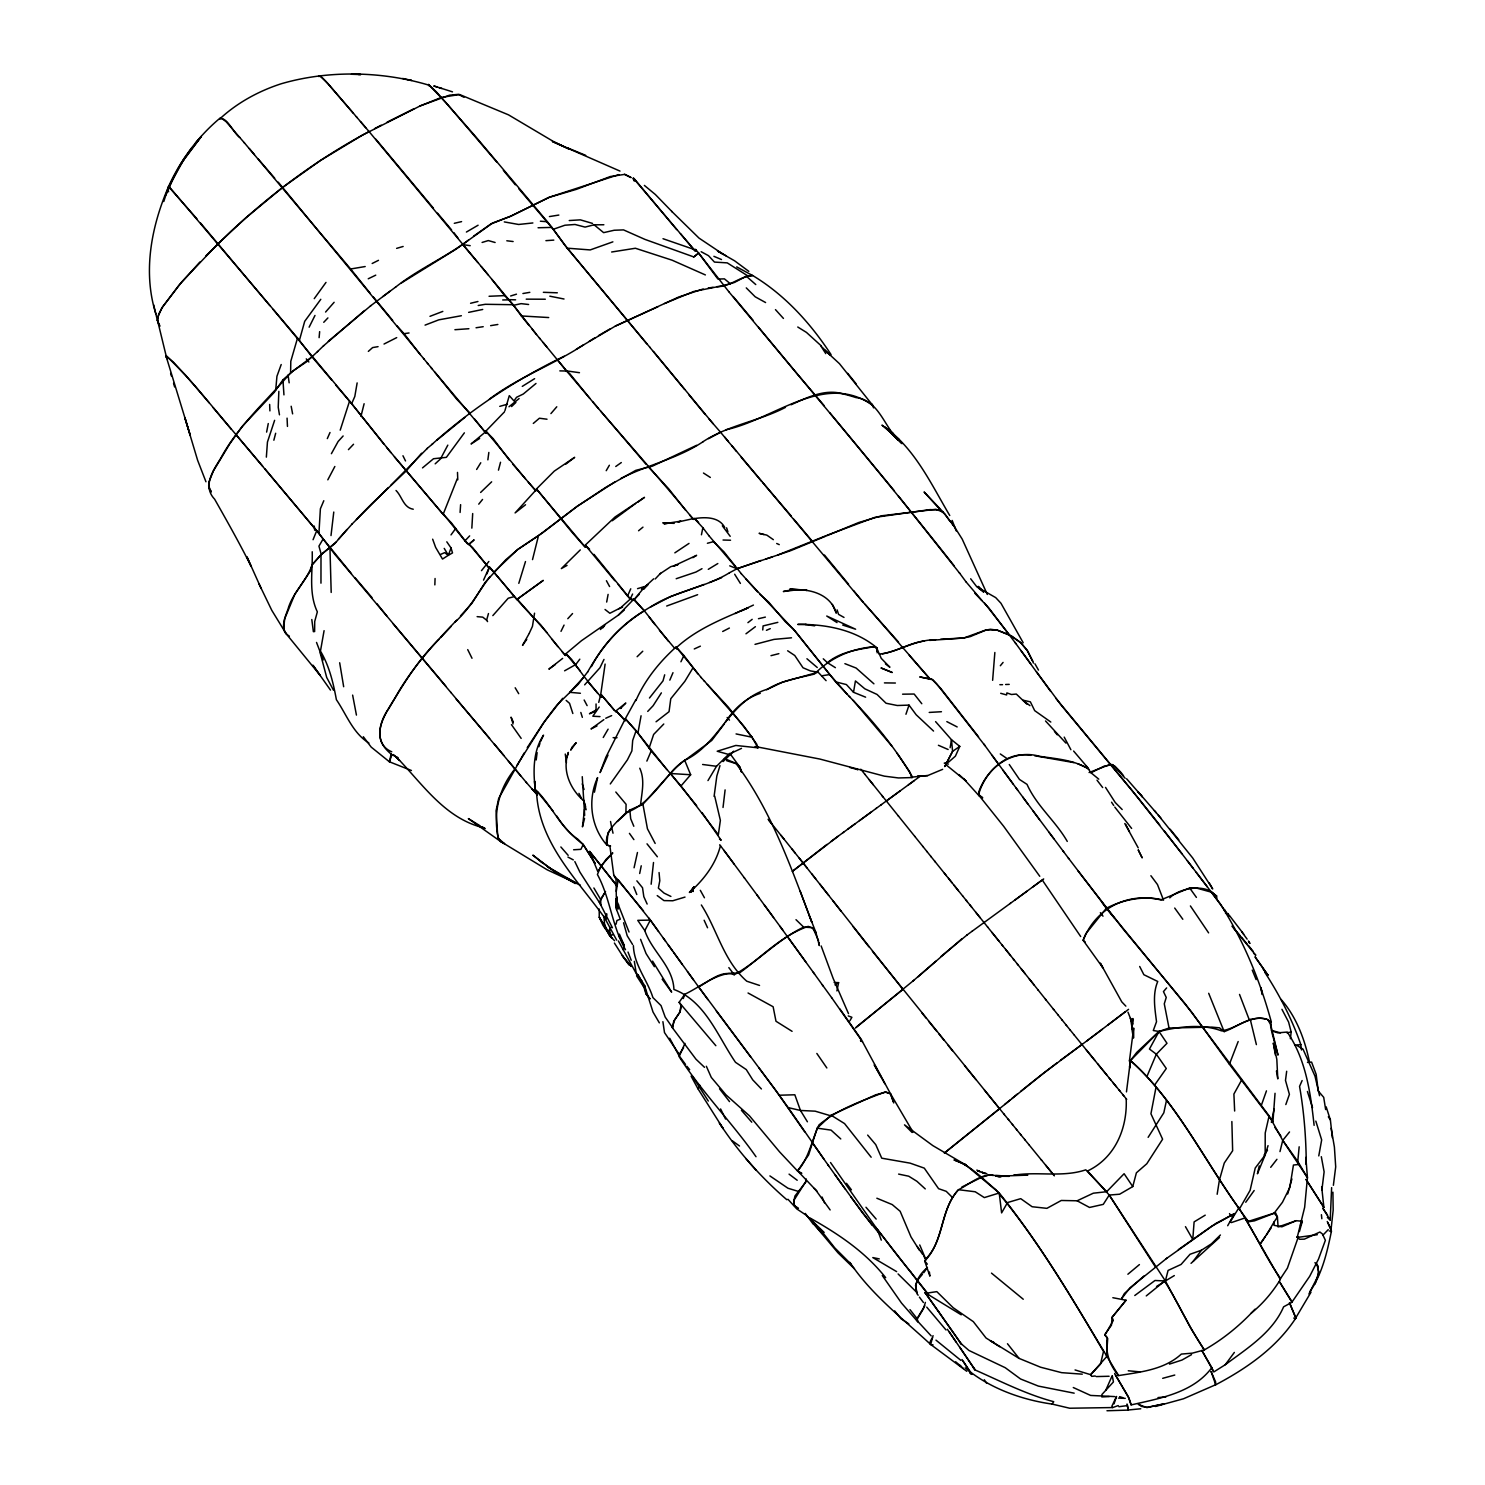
<?xml version="1.0" encoding="UTF-8"?>
<svg xmlns="http://www.w3.org/2000/svg" width="1485" height="1485" viewBox="0 0 1485 1485"><rect width="100%" height="100%" fill="white"/><g stroke="black" fill="none" stroke-linecap="round" stroke-linejoin="round"><path stroke-width="1.5" d="M536.196 759.967L537.125 752.617M1133.668 1037.848L1133.668 1028.028L1129.435 1060.81M584.663 815.413L582.25 776.692M368.893 743.001C352.91 733.163 346.543 714.563 336.39 699.695C333.253 682.859 329.429 666.319 320.463 651.08L324.083 630.661M312.221 551.77C312.815 571.781 308.397 593.035 317.344 611.857L314.709 621.51L314.616 631.682M261.174 588.487L246.955 556.856L250.984 566.045C239.623 543.38 227.149 521.254 214.638 499.201C202.201 486.152 213.227 470.337 220.727 458.327C238.361 425.415 266.762 400.672 290.596 372.846L290.8 361.263L297.538 338.042L169.197 186.757L168.083 190.841M472.694 513.55L471.84 528.14M693.087 887.752L693.012 891.538L693.495 887.38M266.353 457.139L267.449 442.029L274.614 420.329M609.574 845.967L606.808 844.965C604.098 830.987 617.5 821.78 625.89 812.759L626.095 804.313L615.811 792.025M352.075 524.001L334.682 543.696L321.001 554.722L320.964 583.178M994.857 652.49L992.63 680.316M877.022 651.265L877.115 648.035C855.416 629.584 825.586 624.09 797.779 624.405L806.244 624.405M1327.33 1217.44L1330.207 1220.02L1331.637 1187.629M1266.167 1019.193C1250.63 1014.812 1237.952 1026.748 1224.16 1031.63L1219.463 1027.824L1211.816 1027.119L1169.029 1028.028L1159.024 1031.481L1130.438 1060.568C1176.64 1100.812 1209.662 1170.347 1248.588 1221.765L1254.454 1220.856L1275.541 1212.725L1277.453 1217.013L1274.149 1221.877L1274.019 1225.311L1281.871 1226.814L1296.145 1220.689L1302.289 1221.283L1299.431 1231.548M434.845 584.886L435.068 578.5M616.052 924.19L616.925 920.514L620.284 919.178L616.535 909.525L616.999 897.126L615.792 907.743L617.073 897.181M605.119 664.073L600.683 694.794L601.982 697.207L601.054 696.873M534.544 613.194L532.447 626.373L529.31 633.148M584.533 809.158L582.454 826.848L584.552 818.458M676.529 648.5L676.585 647.479C696.836 628.842 723.195 618.502 748.124 607.866L740.458 611.133L753.433 605.063M1132.498 1024.836L1132.851 1018.524L1131.978 1029.421L1133.333 1037.737M1275.04 1093.294L1272.942 1121.639L1271.383 1122.363L1274.093 1109.146M1129.992 1067.845L1130.438 1060.568L1136.767 1052.401L1159.024 1031.481C1178.867 1026.636 1202.275 1023.536 1221.524 1030.868C1237.562 1028.418 1250.834 1013.921 1267.8 1019.49L1270.733 1024.91L1278.01 1055.111L1275.132 1044.419M460.09 512.455L460.61 504.659M653.511 862.507L651.154 884.225M877.171 652.862L877.394 649.688L874.832 646.662C851.796 648.258 830.468 657.762 814.448 674.06C798.503 677.995 781.723 680.39 767.504 689.188C729.005 700.493 719.779 743.929 684.696 760.32C663.238 776.117 652.026 803.608 625.89 812.759M160.009 326.125L157.521 320.834L157.818 317.085L161.735 308.175L178.757 285.51L199.9 262.028M331.006 535.565L333.772 512.047M640.518 805.52C641.631 793.046 645.288 780.293 639.775 768.228M1126.205 1099.178C1127.412 1128.47 1115.087 1157.929 1087.521 1170.978L1109.239 1195.054L1165.372 1280.961L1174.319 1275.578M762.752 629.974L763.086 625.928L777.824 622.363M275.709 390.054L276.934 376.299L281.203 364.53M319.108 337.652L319.646 331.638M278.846 391.353L278.233 407.261L279.458 414.816M566.936 757.554L568.347 752.431C561.831 770.269 570.073 788.999 583.791 800.916L586.13 809.733M1330.82 1231.64L1333.177 1210.164L1332.917 1192.177M566.453 655.386L565.878 653.734L581.47 640.703L618.391 615.106L633.909 599.049C634.485 602.557 630.624 596.413 630.698 599.457L593.944 554.351M1317.306 1234.703L1297.222 1237.45L1304.647 1207.324L1307.45 1177.698L1297.76 1161.437L1299.171 1146.791M445.76 686.051L334.849 554.351L318.922 533.431L320.389 508.78L323.804 500.723M723.028 807.469L725.107 789.89M1290.372 1038.739L1291.17 1032.019L1288.609 1022.088L1281.945 1009.336M1321.91 1189.838L1324.119 1171.851L1321.316 1156.685M1333.381 1185.29L1335.702 1166.857L1334.402 1147.07L1331.173 1128.266M1286.678 1071.26L1285.49 1080.412L1289.407 1094.371L1285.824 1104.562M487.86 459.867L488.843 452.442M714.099 796.387L716.828 776.024L719.984 765.61M486.913 573.915L489.567 566.936L516.799 599.532L543.157 580.468L516.799 599.532M1126.465 1091.883L1130.438 1060.568C1176.194 1101.257 1202.757 1158.226 1238.23 1207.194M614.66 482.087L577.479 506.125L538.498 535.658L532.521 559.604M606.715 913.702L605.824 919.419C578.036 880.419 539.241 843.777 536.586 792.786L537.292 791.635L553.144 811.2M925.396 1302.419L923.392 1308.805L916.579 1320.072L931.188 1335.906M1217.162 1194.274L1219.408 1180.037L1224.271 1163.033L1232.643 1150.745L1231.863 1121.546M616.275 891.353L618.15 879.751L616.015 879.194L616.535 909.525M681.077 1004.899L679.907 1012.195L673.689 1021.29L672.724 1027.917L665.187 1017.076L661.048 1005.605L652.917 997.586C647.349 979.877 634.039 965.157 633.39 945.704M865.606 697.17L853.522 692.288L855.434 680.928L864.845 688.817L877.041 694.442L886.062 703.24L897.256 705.505L909.024 705.115L916.171 714.768L933.545 731.065M950.122 747.697L951.495 739.716L935.587 721.617M634.076 867.778L637.455 852.501M666.876 769.601L637.919 733.07L641.075 715.77M1318.773 1155.905L1321.669 1139.905L1315.821 1121.119M606.678 602.056L608.108 594.39M1270.529 1025.986L1271.29 1021.884C1260.022 980.453 1243.223 939.931 1220.169 903.697A15.314 1.058 53 0 0 1217.681 900.411L1187.369 860.762M197.022 218.945L168.566 186.627L163.777 201.533M525.486 561.553L518.803 583.345M266.613 432.098L268.265 423.559M209.255 402.899L185.439 375.018L166.227 355.639L166.543 357.477L157.503 320.296L158.691 314.207L162.756 306.597L181.69 282.001L218.146 243.596L246.065 217.682L282.781 187.314L320.519 160.436L362.377 135.154L420.348 105.825L449.491 95.189L458.308 94.353L463.97 97.267M806.355 1179.034L805.761 1182.097L794.995 1195.945L793.714 1201.402L794.456 1205.634L797.668 1208.27M1216.995 898.109C1209.885 882.665 1180.092 887.176 1169.772 897.868M614.549 940.71L608.924 934.622L610.205 928.255M357.142 382.907L354.804 396.495L351.648 403.679L383.78 443.996M701.44 534.786L702.869 527.713L694.256 518.413L677.977 521.996L680.798 521.161L663.999 523.797L669.772 523.054L662.83 522.85L674.227 523.37M639.682 873.496L641.242 865.792M836.909 990.922L838.598 982.625L834.162 982.495M1327.998 1222.972L1331.432 1231.176C1327.2 1251.929 1322.244 1273.555 1310.178 1291.263M1166.542 1100.162L1163.813 1112.822L1148.128 1137.343M504.9 410.732L509.299 395.641L513.977 400.95L516.52 397.312L523.277 394.026L535.992 383.464M603.987 659.433L599.959 667.767L584.644 684.845M1077.813 870.618L1123.495 929.462L1184.993 1003.582L1269.118 1115.885L1265.22 1132.999L1265.164 1154.996L1257.424 1173.781L1259.261 1165.874M594.427 792.21L597.601 777.602C587.429 799.58 590.677 826.774 606.827 845.002L610.595 846.042M1156.147 1086.593L1150.931 1113.769L1162.607 1139.218L1146.791 1163.757L1136.396 1172.816L1132.758 1186.571L1119.634 1194.218L1109.239 1195.054L1103.262 1204.372L1089.526 1207.454L1077.126 1200.79L1061.292 1200.474L1046.888 1208.344L1032.112 1206.73L1020.715 1198.655L1007.535 1202.553L1001.614 1212.892L999.219 1192.993L964.637 1163.999L965.324 1165.558M913.015 1132.09L890.573 1093.851L886.155 1092.013L875.63 1094.853L831.08 1115.216L817.177 1128.154L808.638 1154.847L797.612 1170.885L815.673 1189.912L830.134 1209.941M364.122 403.734L360.966 416.301M457.269 478.745L443.124 514.367L451.31 522.757L467.292 543.566L468.685 544.512L473.919 540.02L468.685 544.512M1279.977 1151.599L1282.743 1140.387L1289.518 1131.96M893.729 1102.947L890.517 1093.795L884.949 1092.069C862.154 1100.849 837.837 1109.072 818.996 1124.925C811.608 1140.443 809.214 1157.613 797.575 1171.034L801.807 1173.261M1156.537 1286.493L1165.372 1280.961L1168.082 1270.436L1181.076 1264.44L1190.042 1254.268L1201.458 1250.221L1211.482 1243.78L1220.41 1235M273.853 440.228L275.672 433.249M498.459 470.151L500.538 462.262M720.429 845.689C715.844 864.196 703.537 880.104 689.374 892.485L694.163 886.823L691.026 892.225L692.381 888.773M391.242 753.656L389.404 761.786L411.438 770.511M664.686 674.803L663.015 680.854L649.465 698.006M487.563 621.602L486.616 620.173L488.472 613.546M1287.681 1193.996L1291.913 1178.941M1085.182 941.935L1083.196 940.395C1095.262 908.653 1127.375 891.78 1160.843 899.929L1189.633 887.956L1197.318 888.29L1211.389 892.188L1225.738 911.66L1224.327 910.435M694.664 519.304L694.887 518.543C705.264 516.928 719.148 516.78 724.736 527.491M340.214 430.149L349.569 401.08L273.147 309.418M1272.942 1121.639L1229.394 1064.262L1238.174 1041.523M538.906 746.695L539.946 743.335M1268.042 1145.64L1265.164 1154.996L1255.233 1168.027L1250.11 1190.339L1239.4 1209.013C1254.268 1231.659 1264.774 1256.124 1280.441 1278.325L1280.051 1279.29L1287.421 1268.116L1298.428 1236.634M534.99 790.094L534.637 781.296L534.99 790.094L537.087 793.64L531.741 788.758M1315.116 1283.968L1318.847 1272.051L1316.638 1263.531M598.733 702.368L600.683 694.794M299.413 340.325L304.703 321.335L320.797 299.302M905.943 714.266L909.024 705.115M1114.01 1403.863L1116.534 1396.457L1111.912 1406.128L1112.729 1407.557L1118.261 1405.571M683.286 998.551L684.752 994.3C702.331 985.891 718.257 970.986 738.973 973.306C761.471 957.157 781.685 935.42 808.193 926.38L813.019 928.255L818.532 940.599M456.693 620.192C433.676 643.989 411.364 668.584 395.159 697.709C382.944 717.441 369.487 737.303 391.929 754.677L389.404 761.786L371.194 747.104L363.324 736.727M635.84 699.695L625.333 718.703L636.118 730.694L632.684 740.421L631.886 750.909L627.394 759.875L610.298 783.95M1261.378 1105.248L1266.464 1090.862M309.121 327.183L314.987 315.451M432.655 539.185L435.643 547.408L442.511 559.047L448.34 555.297L451.032 547.965L446.799 541.821M165.967 195.018L168.213 189.17M619.412 934.121L624.053 945.165L623.44 950.084M428.441 85.016C382.183 71.261 328.556 69.906 281.129 83.791C258.631 91.068 237.062 102.855 219.761 118.93C227.056 116.368 233.628 133.52 239.827 137.474M649.038 748.292L653.641 734.444L663.776 724.012M933.063 1335.628L930.649 1344.445C902.583 1318.439 871.212 1294.419 849.865 1262.361M318.885 76.515L320.185 76.088L328.036 83.68L353.449 113.343M313.057 539.723L316.713 530.683L195.352 386.267L173.448 362.192L165.967 355.843L190.191 435.105L184.827 417.582L187.166 425.471M684.956 1043.38L679.109 1056.615C702.052 1092.366 732.068 1122.586 756.013 1156.722M168.566 186.627C151.414 226.203 142.579 271.736 155.851 313.836M529.402 613.082C515.258 598.436 503.137 582.398 489.289 567.233L483.535 580.134M635.877 700.586C644.954 679.852 659.47 661.92 676.083 646.996L701.273 677.661M1146.977 1076.384L1156.332 1054.22L1166.987 1043.287L1159.024 1031.481L1153.307 1030.516L1156.518 1021.736C1154.847 1008.463 1152.379 994.17 1157.743 981.474L1143.877 974.717L1139.682 966.475M606.715 914.927L605.1 918.714L616.683 940.135M669.828 680.13L672.983 672.686M646.866 761.1L651.173 751.002L636.118 730.694M169.104 187.184L172.112 180.335L167.972 189.56L178.516 167.935M699.695 1085.331L698.098 1088.988L723.214 1128.674L719.353 1123.031C738.101 1151.673 761.044 1177.401 786.883 1199.769M1105.768 1390.294L1112.154 1375.76M327.313 438.595L330.004 432.506M1302.122 1080.56L1299.561 1086.389C1304.09 1112.246 1306.113 1138.382 1306.262 1164.37L1305.853 1157.428L1307.45 1177.698L1282.743 1140.387L1269.118 1115.885M639.125 594.371L633.482 600.33L630.234 599.03L627.542 596.005L630.754 588.803M959.774 746.398L952.572 751.354L944.813 766.483L952.572 751.354L951.495 739.716L959.774 746.398L955.393 756.162L948.618 762.083L944.905 763.383M327.814 479.822L334.849 466.476M331.396 453.686L338.116 441.509L343.128 435.977M1300.47 1225.255L1302.289 1221.283M699.602 1085.182L697.95 1088.746L691.1 1076.142M556.689 815.933C563.799 827.405 573.006 836.593 583.178 844.501L580.913 849.346L573.618 849.773M540.466 741.646L543.529 735.149C532.929 750.946 533.152 771.142 535.213 789.352C551.195 804.239 559.919 827.312 577.925 839.248L583.178 844.501L594.965 863.193L583.178 844.501M630.234 599.03L632.591 594.037M994.412 1175.378C981.344 1173.001 969.297 1184.38 958.493 1189.708C939.968 1209.533 944.831 1239.622 925.712 1259.076L919.735 1244.95M174.432 175.434L171.462 181.671L184.938 157.651L179.444 166.376M680.928 661.772L683.917 655.535L676.585 647.479M560.996 631.348L564.059 625.092M168.418 186.776C180.409 160.324 198.006 136.434 220.393 117.835M1274.149 1221.877L1266.519 1234.778M806.132 1181.002L793.658 1200.734L794.494 1205.764L798.429 1208.27M1130.438 1060.568L1129.51 1067.028M1239.121 1207.398L1230.304 1221.728L1231.343 1222.601L1244.857 1217.978L1247.994 1221.505L1274.186 1213.134L1282.446 1202.293L1289.815 1187.499L1293.435 1165.038L1299.134 1164.426M761.397 1088.95L752.728 1079.855L746.287 1069.59L735.483 1062.295C717.775 1036.437 705.338 1001.187 673.93 989.474C673.021 966.197 651.971 951.681 644.824 930.631L650.337 920.106L618.15 879.751M633.482 600.33L643.896 587.856L653.678 578.816M607.996 755.067L600.07 772.608L605.843 757.294L625.333 718.703L637.919 733.07M1311.032 1292.154L1295.384 1318.513M529.087 633.668L522.534 645.362L526.748 639.404M693.012 667.804L684.845 681.337L670.774 698.73L669.048 711.686L656.054 721.784M1159.024 1031.481L1149.464 1049.023L1156.332 1054.22L1166.282 1068.513L1154.736 1084.885M1241.571 1080.17L1233.905 1094.037L1234.648 1111.021M604.302 893.636L599.402 902.305L612.414 927.772M860.929 1040.948L861.56 1039.834L839.916 1009.02M1227.687 1225.719L1234.536 1213.598L1215.844 1223.454L1166.189 1258.705M508.186 760.784L514.924 768.952C498.756 788.776 493.224 812.759 498.069 837.41L500.556 841.438L504.659 843.814L498.44 838.505L497.586 834.162L496.046 810.847L498.682 798.447L524.242 752.895M587.67 671.907L578.222 684.288L557.024 704.929A317.771 98.4 -38.3 0 0 544.587 721.413L517.058 765.221M849.903 1020.733L851.889 1017.281L848.232 1015.907M1271.104 1227.947L1260.078 1244.152L1280.367 1279.532C1272.571 1292.154 1262.807 1303.849 1251.205 1313.13M488.862 561.46L481.493 570.648M924.821 1305.798L917.062 1318.624L918.175 1322.225L901.506 1303.05L882.276 1275.504M606.214 470.689L609.37 465.25M661.382 692.864L653.122 705.709L647.72 711.408M318.885 76.403L319.256 75.772A51.845 3.583 53 0 1 325.865 81.378L357.031 117.519M316.713 530.683L323.155 538.925L318.941 546.127L321.28 554.518L312.11 564.764L310.476 570.853L294.865 594.204L284.675 618.799L283.654 628.898L285.176 632.554L320.277 675.527L312.908 665.206L330.487 690.079M603.244 737.488L608.108 729.172M707.974 780.59L716.494 766.297L728.56 754.417L741.516 748.366M527.249 747.642L543.139 723.418L562.685 698.321M476.629 469.464L480.769 462.763M612.284 938.464L610.112 936.144L608.943 930.482L610.91 927.29M574.825 861.56L579.855 872.011L600.887 904.773L600.59 899.39L605.527 891.501M447.82 445.129L440.525 458.884L435.179 463.84M755.178 746.51L819.887 759.058L884.355 776.154L898.499 777.954L912.143 777.565L909.507 771.513L897.107 753.303M181.281 163.257L201.218 136.601L194.628 144.249M1308.935 1293.973L1318.42 1275.225L1318.105 1266.018L1314.93 1262.658M591.438 666.598C604.673 640.629 626.689 620.582 651.785 606.196C675.805 590.881 705.394 587.67 729.488 572.764M683.601 1047.76L679.22 1054.331L664.5 1032.595L662.904 1021.661M317.771 351.37L306.578 361.82L293.51 370.582L282.948 379.807L274.335 392.226L242.408 426.214L229.73 443.904L213.45 470.838L209.014 481.79L208.68 486.078L211.26 491.851M723.975 724.309L711.742 740.458L686.645 759.039A21.774 6.738 -38.3 0 0 670.348 773.499L642.931 804.257L629.844 810.049L617.389 821.483M314.245 298.652L325.995 282.41M602.929 627.784L604.766 625.111L600.404 629.529M1265.368 1236.485L1260.078 1244.152L1244.857 1217.978M610.539 821.502L611.69 827.535L607.903 832.992L606.827 845.002M929.406 1272.014L929.888 1276.153L924.71 1260.969C944.367 1240.959 939.56 1210.405 958.493 1189.708L975.218 1191.768L984.332 1197.597L999.219 1192.993C1044.939 1249.739 1080.783 1313.668 1118.576 1375.593L1117.63 1374.943M599.216 707.046L592.831 716.234L599.977 716.605M704.521 1067.325L696.001 1059.232L672.167 1027.453L674.728 1019.768L680.13 1011.73L681.337 1005.809L679.128 1002.319L684.752 994.3M587.596 672.037C601.573 647.571 619.523 625.129 644.36 610.836L668.584 641.371M1264.051 1155.107L1267.485 1150.262M965.194 1367.833C988.991 1387.974 1021.123 1399.687 1052.03 1404.067L1053.737 1401.691C1026.098 1394.341 1001.02 1381.366 975.162 1370.005L972.638 1366.868M923.67 1272.793L927.438 1267.54M1245.729 1202.275L1254.175 1190.524M191.751 147.962L183.527 159.73L201.366 136.342L195.983 142.671M451.013 534.897L455.747 528.437M1201.885 1350.459L1213.82 1371.936L1225.274 1364.715L1234.351 1352.427M1193.216 1261.322L1201.458 1250.221M334.125 302.29L325.586 312.036M725.385 722.174C733.701 709.199 745.414 698.173 760.283 693.328M1289.927 1303.589L1295.792 1318.105C1276.358 1347.953 1246.472 1368.539 1215.472 1384.911L1215.64 1381.997L1211.036 1371.379M579.818 659.173L575.772 664.538L564.597 670.812M566.249 654.941L566.063 653.79L571.614 659.396L584.18 676.677L569.59 692.567M1270.696 1167.321L1276.933 1159.302M927.29 1267.596C919.067 1274.687 912.867 1284.209 917.452 1294.53L918.194 1295.143M1112.84 1297.704L1126.038 1300.229L1112.042 1317.343L1111.467 1325.177L1104.766 1334.644L1107.699 1338.505L1106.455 1356.882L1090.658 1374.683L1091.716 1376.354L1095.262 1375.964M1126.038 1300.229L1112.042 1317.343L1113.342 1320.369L1104.84 1335.145L1107.272 1337.632C1105.211 1351.777 1109.091 1364.659 1118.65 1375.574C1140.591 1372.029 1164.11 1369.783 1181.355 1354.079L1192.362 1353.151L1204.372 1349.921C1189.281 1327.98 1178.849 1303.496 1164.574 1281.128L1146.253 1295.922M478.745 504.158L482.551 499.443M1000.333 665.744L1003.08 662.421M489.976 576.588C478.356 591.754 469.743 608.98 455.152 621.918M922.426 1274.297L917.433 1280.256L915.54 1285.509L916.987 1292.6L898.091 1273.944M338.376 539.204L346.97 529.477M492.834 615.607L508.223 598.232L513.624 596.766M550.916 413.591L556.782 406.779M714.656 795.997L720.373 820.351L718.35 834.7L680.984 785.973L690.655 774.743L684.696 760.32M1166.635 987.915L1163.46 991.59L1166.245 997.456L1164.277 1003.804L1169.029 1028.028M1088.821 769.249C1074.435 759.837 1056.076 758.854 1039.407 756.273C1012.696 748.663 987.488 767.132 978.726 792.025L979.283 796.016L982.736 797.816L978.615 794.531C984.648 772.367 1005.976 750.816 1030.813 755.327M1101.592 901.766L1106.288 908.3L1085.869 933.675L1083.085 940.191L1102.872 967.774L1100.311 963.134L1121.788 1001.892L1125.853 1006.143M1201.922 1350.552L1211.834 1367.648C1193.012 1392.911 1159.896 1398.332 1131.199 1404.903L1129.064 1398.406L1114.641 1373.421M321.001 554.722L312.091 564.82C306.987 580.951 292.415 592.626 287.923 609.425C284.804 617.649 279.236 630.531 289.352 636.137M696.558 445.333L652.379 466.16L635.784 470.355L606.158 487.117L576.941 506.515L542.935 532.54L517.652 549.543L505.735 559.808L485.038 582.565L471.933 603.281L460.443 615.978M643.692 589.341L648.147 584.366L641.483 589.304L647.182 585.238L642.912 588.079M479.636 438.465L471.079 443.959L486.04 431.467L486.913 433.434L485.892 431.077L504.492 411.846M580.282 549.914L561.349 568.588L567.047 565.414M1077.126 1200.79L1093.313 1193.197L1106.659 1191.712L1124.108 1173.725L1132.758 1186.571M464.378 432.84L446.372 457.343L433.509 458.735L422.52 467.886M621.305 707.64L620.526 708.512L625.816 703.036L616.052 710.832L624.183 719.427M451.217 626.28L440.6 637.678M567.79 618.707L572.542 613.546M1254.974 1309.213C1240.198 1325.27 1223.306 1339.117 1204.298 1349.921L1190.822 1328.314L1165.372 1280.961L1154.996 1280.497L1134.781 1295.514M489.289 567.233L489.345 568.328L472.768 547.779L464.953 540.874L469.65 535.881M655.201 578.964L660.584 573.247M323.749 322.301L327.907 317.92M494.245 571.799L517.764 549.45L538.498 535.658M438.836 639.515C418.325 659.47 403.289 684.028 388.829 708.512C379.25 721.19 373.385 744.171 391.762 751.8M348.437 449.639L353.541 444.256M537.199 490.848L536.419 489.01L554.295 471.116L574.676 457.324L565.766 464.155M351.741 524.354L388.346 487.618M1322.968 1235.112L1328.24 1229.636M205.784 255.977L230.899 231.382A222.397 68.867 -38.3 0 1 251.559 212.93C287.589 181.597 326.923 154.013 369.06 131.552L488.249 274.929M321.28 554.518L336.055 542.136M723.102 761.564L733.683 751.187M637.121 656.723L642.764 651.228M480.62 492.445L491.646 481.827M421.61 453.241L406.203 470.968L371.695 503.842A386.193 119.598 -38.3 0 0 356.381 519.49M317.419 351.704L323.767 345.578M612.748 853.021L606.196 859.295L597.768 871.454L589.768 852.074M511.564 406.556L515.889 402.454M390.778 485.354L427.309 448.359M323.359 345.968L364.605 310.495M1191.026 1263.345L1219.519 1237.488M328.333 341.272L370.972 305.557M612.247 520.752L635.617 503.471M941.1 956.396L967.032 934.975M935.866 961.203L912.904 981.084M624.405 609.908L618.391 615.106M745.971 633.798L755.401 626.689M630.772 598.604L620.674 607.773L609.852 613.268L605.045 609.481M612.525 853.114L601.128 865.829L597.415 874.479C610.354 898.351 611.876 926.12 625.501 949.713M368.336 351.388L372.605 347.583L378.062 346.655M603.857 719.631L591.011 728.949L597.007 725.942M431.819 444.516C471.543 408.82 516.26 379.38 564.226 356.251M792.322 871.454L826.978 844.408M855.434 1028.065L914.055 980.119M792.916 870.915L838.134 836.259M426.64 448.934L432.748 443.737M436.794 440.247L464.768 417.489M519.1 398.555L509.002 406.76M917.879 976.907L961.649 939.021M1127.876 1274.241L1139.422 1264.589M1004.658 1104.524L1009.949 1100.125M1144.044 1275.931L1124.423 1293.454L1121.639 1298.577L1130.122 1287.681L1167.117 1257.999M638.569 530.758L642.968 527.138M1011.898 1098.529L1017.596 1093.851M297.538 338.042L311.98 356.846L290.596 372.846M518.822 188.799L553.255 229.284L564.95 225.219L575.011 224.476L585.071 227.094L594.093 224.81L603.634 232.644L614.215 230.249L623.533 229.897L644.954 239.401L693.811 256.942L698.637 253.044L695.463 249.313L696.112 251.095M856.362 1027.026L902.954 989.437L799.097 857.922M468.499 240.106C445.351 257.518 418.25 269.119 395.455 287.236M693.811 256.942L698.637 253.063L728.764 291.654M1020.808 1091.271L1025.857 1087.206A511.991 158.542 -38.3 0 1 1041.653 1074.695L1056.726 1063.093M473.604 236.171L490.941 223.957L511.063 216.049L548.596 197.524L576.44 189.338L610.261 176.548L624.814 174.358L630.735 177.272M747.92 622.66L752.171 619.338M1225.274 1364.715C1247.066 1348.417 1272.441 1332.695 1283.615 1306.819L1292.173 1302.178L1279.383 1281.425M525.523 504.752L515.091 512.919L536.716 489.196L571.521 531.704A237.86 16.465 53 0 0 582.009 543.621L584.96 546.833M1107.699 1025.17L1128.563 1009.336M1102.39 1029.291L1044.066 1072.801L945.184 1152.416M370.396 306.003L390.017 291.208M944.33 1153.065L999.591 1108.738L872.438 951.291M708.289 569.33L717.83 563.539M1125.203 1011.842L1086.63 1041.096M382.889 296.517L395.752 287.013M819.237 945.184L815.878 932.376L812.221 927.624L803.682 927.141C778.121 939.188 758.464 961.389 734.221 974.735C721.32 969.686 709.31 981.325 698.6 986.912L663.331 938.112M1060.438 1060.29L1081.934 1044.512L1107.086 1075.4M689.003 543.417L674.84 552.847M1043.695 878.953L1032.465 887.195M843.74 832.138L831.136 841.364M855.044 823.878L843.016 832.677M914.333 780.516L880.902 804.963M1010.505 903.251L972.229 931.169M1042.897 879.528L1015.127 899.891M848.065 828.983L871.584 811.775M876.02 808.545L881.477 804.554M881.83 795.403L886.341 800.99L900.114 790.911M920.292 776.172L908.412 784.86M966.865 935.086L972.322 931.095M859.462 820.648L876.466 808.211M1027.007 891.204L1010.06 903.585M637.585 502.32L644.509 497.345L615.068 516.984L585.22 545.162L614.753 580.672M555.371 664.5L548.875 669.141L562.648 658.393M1178.385 1249.665L1211.463 1226.369L1234.536 1213.598M615.755 466.494L621.305 462.559M659.711 573.99L670.793 566.657L677.884 564.708L673.522 566.063L696.613 555.316L692.864 557.673M401.377 282.967L455.932 249.239L492.482 223.066L510.58 216.29L549.803 197.078L618.911 174.599M489.437 399.112C518.673 377.116 553.292 364.79 583.716 344.724M823.265 658.802L827.405 662.663C840.733 651.599 858.219 649.539 874.554 646.643L877.115 648.035M534.619 378.675L522.274 386.378M589.211 341.309L594.872 337.819M834.96 984.871L838.598 982.625M466.401 232.05L478.096 225.219M1205.226 1215.157L1194.107 1221.895L1192.771 1239.418L1185.457 1226.647M576.384 349.161L615.551 325.976L658.004 306.69M598.511 335.61L609.722 329.113M650.467 607.031L670.31 596.673L704.057 584.459M440.674 554.369L444.665 552.643L448.34 555.297L452.517 552.903L451.032 547.965M596.506 709.737L589.471 713.747L596.06 711.204L596.06 703.964M620.786 478.523C647.441 464.805 677.661 458.772 703.129 441.658M1191.545 1354.636L1181.949 1360.056L1169.438 1364.102M701.997 568.681L696.001 572.022L676.195 578.723M702.721 441.899C728.021 425.063 758.798 421.257 785.472 407.373M708.568 438.65L720.578 432.284L736.467 451.366M766.613 689.727L782.409 682.209L818.124 672.185L826.087 680.668M729.432 572.802L737.005 568.736L761.007 560.458M374.591 128.638L381.181 125.204M387.102 122.141L414.222 108.628M831.08 354.655C810.81 323.544 784.897 294.865 752.709 275.542L746.324 276.229L734.258 282.521L723.418 285.565L693.792 291.468L664.5 303.534M384.021 344.037L396.699 337.615M722.675 631.496L729.376 628.044M372.178 263.495L378.489 260.321M736.708 266.892L752.598 275.523C740.068 276.191 730.063 286.939 716.902 286.661M1068.123 857.736L1106.566 908.152C1123.607 899.335 1144.879 895.269 1163.516 900.17L1157.483 884.559L1150.894 875.704M615.291 326.125L678.886 296.944L703.166 289M368.243 278.79L375.742 275.152M533.301 423.429L539.408 418.232L547.018 419.216M942.659 769.323L927.661 775.597L917.86 776.21L927.661 775.597M735.094 613.528L741.089 610.706M694.275 648.964L700.363 646.161M791.078 404.774C807.265 397.46 825.252 388.42 843.369 393.989A1049.208 324.899 -38.3 0 1 856.01 397.59C877.709 400.003 883.872 424.561 896.829 438.669M419.642 106.14L441.379 97.435L459.57 94.502L508.501 114.846L552.903 141.186L568.495 148.76L552.401 141.52L619.987 171.091M685.012 897.088L672.779 900.764L663.962 900.597L657.224 895.585M618.614 608.869L622.549 607.105M605.75 718.239L611.653 715.621M961.816 1187.053L981.678 1177.271L989.53 1174.802L993.317 1175.507M825.233 536.029L778.121 554.907M766.427 630.308L770.269 628.638M826.829 535.342L874.758 517.411L930.167 509.596L940.061 510.098L944.998 514.2L950.177 521.532M1089.08 772.534L1110.706 764.255L1115.012 766.241L1120.451 771.866A588.932 182.377 -38.3 0 1 1123.588 775.913M721.617 577.702L709.57 582.473M1086.278 766.037L1090.974 772.757L1104.097 766.167L1112.673 764.589L1125.147 778.233M425.063 325.122L438.817 319.832L461.371 315.73M725.924 429.778C774.316 419.383 824.843 370.916 872.864 405.516L839.452 363.676L824.435 349.792M666.691 606.029L697.616 594.705M429.982 316.324L442.808 311.404M729.729 565.841L737.005 568.736L790.725 550.657L858.794 522.497L881.57 515.796L935.884 509.299L943.272 512.195L954.669 527.008M882.313 653.864C900.448 650.244 916.579 639.664 935.587 639.738M1295.811 1220.837L1278.084 1226.963L1277.416 1217.069L1274.186 1213.134M1163.85 1403.863L1146.606 1407.464L1138.661 1404.55M766 558.973L772.181 557.005M612.915 934.696L611.189 935.253L608.943 930.482M1137.844 1403.678L1141.482 1406.406L1147.459 1407.483L1162.551 1404.235M510.654 295.979L516.483 294.178M482.105 242.445L488.305 240.57L495.118 242.5M637.548 588.654L644.397 586.575M396.625 248.366L403.14 246.473M499.758 406.37L507.425 404.198M755.011 644.36L773.982 639.385L791.505 637.808M612.878 241.851L590.195 249.925L567.251 248.181L553.255 229.284M1162.699 1378.321L1174.765 1375.054M707.398 543.269L713.468 541.672L723.956 551.863L741.386 573.804M633.817 599.699L644.36 610.836L633.909 599.049M468.629 312.37L482.718 309.455M770.993 655.665L778.864 653.66M470.578 303.274L477.929 301.511M454.299 223.307L461.575 221.618M1155.46 1406.481L1183.526 1398.759L1215.695 1384.725L1211.166 1371.713M758.464 618.707L765.369 617.11M481.251 266.558L513.532 305.316L521.087 303.645L528.604 304.499M365.18 266.539L350.646 268.989L326.273 240.125A122.605 8.483 53 0 1 315.136 227.001L244.153 142.56M879.139 654.031C895.269 653.029 908.634 642.764 924.487 641.037M931.336 679.22L919.753 676.919L932.673 679.722L936.552 683.657L985 745.637M1109.239 1396.568L1101.814 1396.939L1101.907 1394.526L1113.434 1381.941L1112.358 1376.205M1286.882 1032.799L1291.17 1032.019M522.924 293.529L529.811 292.341M478.226 305.502L485.298 304.295L513.086 304.703L536.531 334.533M532.874 222.954L518.618 224.476L504.287 221.915M490.625 325.661L497.846 324.473M708.178 288.053L713.06 287.273M549.431 216.569L558.843 215.065M822.04 675.768L829.762 674.543L847.267 694.442M476.054 327.758L483.2 326.7M397.033 325.865L404.05 333.679L409.043 332.974M1118.892 1406.703L1126.614 1405.701M611.653 252.004L635.394 248.255L672.092 260.191L705.375 274.929M803.515 589.935L789.834 589.081L807.042 590.362L797.593 589.749L783.356 591.531C802.791 586.631 829.948 591.308 836.296 613.156L832.398 604.414M1140.758 1408.764L1128.359 1409.989L1127.375 1404.829M929.666 640.388L963.171 638.067L970.206 636.619L986.69 629.807L997.085 630.104L1011.935 636.23L1021.179 643.116L1027.768 651.21L1033.486 663.071M1294.994 1045.236L1300.823 1044.586L1301.491 1049.988M924.301 775.82L911.289 777.212L912.44 777.082C895.177 747.512 873.013 720.838 849.16 696.335M454.911 329.707L468.889 328.723M486.04 431.467L493.15 438.595L509.448 460.22M940.766 639.237L963.951 637.975L984.685 630.401L990.346 629.25L997.604 630.234L1009.336 634.837L1020.176 642.207L1026.896 649.892L1032.799 661.215M1157.984 1397.571L1165.911 1396.921M489.066 296.276L504.696 295.608L513.086 304.703M545.923 240.663L553.794 240.106M1307.487 1062.388L1311.589 1062.109L1316.155 1074.36L1318.253 1090.992L1323.71 1097.341L1325.641 1109.536M1114.641 1396.587L1090.621 1395.436L1073.284 1387.528M569.238 220.541L580.375 219.854L592.534 223.418M929.22 712.429L941.453 711.723M1112.729 1407.557L1069.683 1408.226L1052.03 1404.067M538.071 227.762L551.863 227.409L564.764 245.081L650.022 347.509M1005.642 684.492L1009.206 684.381M1106.975 1410.75L1128.192 1410.1L1127.004 1403.993M759.095 1068.105L779.309 1095.225L794.828 1094.779L800.452 1110.464L807.413 1121.788M545.311 299.227L526.228 299.153M1096.283 1376.576L1109.109 1376.261M502.691 299.97L509.095 299.822M1118.483 1398.109L1125.259 1398.35M902.583 694.182L914.147 694.033L921.795 703.723M513.532 305.316L521.346 315.952L548.689 317.549M999.85 684.696L1002.542 684.678M594.093 224.81L603.857 224.755M557.321 292.805L543.362 292.304M613.119 737.674L617.036 737.692M220.727 117.612L226.203 121.789L244.505 142.987M884.429 682.896L895.399 683.026M797.593 589.749L798.707 590.176M559.826 370.879L566.62 371.027L569.887 373.83L589.768 398.296M508.947 299.654L515.611 299.822M723.046 540.02L730.527 540.224M1131.05 1404.829L1128.303 1396.661L1115.328 1374.962M351.444 74.25L360.744 74.566L358.293 74.473M690.655 774.743L670.348 773.499L651.173 751.002M805.427 624.517L814.634 625.835M540.373 221.209L547.39 221.729L551.863 227.409M995.544 1175.34L1009.169 1176.324L996.491 1176.25L1027.768 1175.118L1013.754 1175.21C1037.681 1171.22 1062.406 1177.716 1085.795 1169.827L1106.659 1191.712M1082.287 1374.163L1061.608 1372.66L1040.595 1367.221L1019.063 1358.385L986.059 1338.022L973.325 1321.65L953.166 1307.71L936.812 1291.634L927.383 1293.045L910.843 1272.125M1329.279 1230.991L1331.432 1231.176M477.131 616.646L482.736 617.147L486.616 620.173M569.924 692.326L580.412 693.272M1128.266 1370.766L1139.812 1371.862M1034.618 755.735L1073.933 762.622M506.812 240.774L513.123 241.535M579.466 372.698L566.472 370.879L543.12 342.497M702.609 764.478L716.494 766.297M470.188 245.675L462.819 244.654L477.836 262.548M817.177 1128.154L831.062 1130.122L840.77 1138.939M1074.175 1393.171L1038.331 1386.08L1020.566 1378.99L1005.234 1367.704L968.981 1350.478L960.201 1342.904M564.022 299.005L549.821 296.183M818.124 672.185L810.457 670.923L803.014 667.767L794.753 655.498L787.644 650.783M585.313 545.366L589.601 549.19M996.287 1176.139L1000.797 1177.03M995.21 1175.842L999.257 1176.677M736.077 733.924L752.078 737.228L757.981 747.827L735.836 745.451L717.199 751.243L728.56 754.417M898.611 1174.097L908.727 1176.213L916.913 1181.299L925.266 1188.91M879.269 1258.909L872.809 1257.572L896.624 1271.624M408.152 79.689L411.531 80.413L402.658 78.464M1271.977 1030.553L1280.534 1032.873M944.237 763.141L948.395 764.07M726.573 760.673L736.82 763.865L739.938 767.225L741.405 772.07M624.498 174.339L631.032 177.643M779.309 1095.225L788.164 1107.606L800.452 1110.464L815.154 1111.17L830.189 1115.643M842.682 625.055L855.62 629.213L826.737 616.034L837.039 622.586M745.934 579.076L795.292 631.292L835.628 681.875L846.394 684.566L853.522 692.288M986.857 1173.725L982.086 1172.296M849.828 767.485L857.959 769.638L855.527 768.97M763.94 534.6L759.095 533.319L766.854 535.138L773.351 539.668M1000.704 693.309L1006.644 694.943L1006.867 692.901L1011.452 694.497L1016.315 694.052L1027.026 704.261M439.04 87.596L452.479 91.847M798.447 1191.434L787.978 1188.241L769.898 1175.916M1075.066 1369.95L1090.658 1374.683L1100.496 1364.121L1103.522 1351.461C1070.759 1295.718 1037.44 1239.288 995.804 1189.689C982.606 1178.941 970.652 1165.205 954.001 1159.952L966.178 1164.908M437.147 87.002L433.787 85.981L441.917 88.469M1225.905 913.256L1228.336 914.017L1228.708 916.115M663.015 238.714L696.279 250.204M1119.597 1396.642L1122.846 1397.682M759.54 985.446L746.769 981.214C723.473 960.776 717.385 929.981 701.347 904.978M979.97 1171.609L977.705 1170.848L985.372 1173.633L982.179 1172.408M1077.887 763.791L1088.394 768.413L1073.618 751.057M483.962 827.85C444.813 818.699 422.427 783.672 396.031 756.7L399.521 760.45L393.488 754.566M844.891 663.665L856.121 668.046L873.923 683.824M1211.389 892.188L1216.939 896.123M948.135 749.498L938.409 745.284M413.257 509.225C403.363 507.61 402.157 496.565 396.031 490.495M567.418 147.85L585.703 155.35M580.375 885.19L547.148 869.783L500.556 841.438M876.855 1198.228L892.244 1204.595L900.151 1211.296L911.01 1236.931L919.493 1250.37M713.895 256.33L721.487 259.541M755.531 746.751L757.981 747.827L756.57 743.911L743.521 725.719L704.001 680.668M776.692 543.491L779.254 544.624M976.814 1170.087L979.654 1171.349M911.066 777.063L912.143 777.565M670.904 896.439L664.092 893.135L658.375 888.141L659.804 880.716L659.062 872.549M569.071 879.436L566.268 878.062L576.031 882.907L547.631 866.832L558.88 873.625M391.929 754.677L398.11 757.721M485.261 828.574L482.05 826.811M994.245 1342.644L990.235 1340.677L999.721 1346.728M860.465 1040.725L862.525 1041.765L890.517 1093.795L893.487 1101.833M946.836 721.617L957.175 726.945M1267.874 1020.084L1271.29 1021.884M567.938 857.068L573.303 859.889M701.161 251.726L708.494 255.68L714.471 262.084L727.26 262.882L747.475 275.69M480.286 825.92L468.332 818.606L500.853 841.642M816.249 1225.608L813 1223.844L805.278 1213.431M726.184 255.828L717.459 251.002L734.648 260.84L748.811 271.347M765.592 302.55L755.197 296.796L746.268 287.886M844 617.426L838.561 614.382L837.113 609.889M575.27 883.556L553.775 871.101L532.855 855.137L542.879 863.212M722.471 253.786L698.99 238.083L671.74 211.39M748.05 993.001L773.128 1006.756L775.987 1021.253L792.08 1031.332M1296.869 1045.421L1303.032 1049.171L1315.005 1076.179L1319.552 1095.707M428.682 85.722L428.571 84.515L436.349 91.866L475.608 136.564L547.39 221.729M797.761 327.016L806.466 332.417L821.168 345.801M831.08 1115.216L844.557 1123.588L871.157 1157.223M827.405 662.663L835.387 667.675M428.627 84.496L446.502 103.263L497.011 162.366M703.463 473.028L710.331 477.446M817.251 667.508L806.93 658.746M724.439 758.538L735.91 763.346C771.29 810.457 791.022 867.444 811.812 922.166L800.248 891.278M964.526 1164.24L932.821 1145.603L904.513 1124.85L912.106 1132.48M809.436 1217.681C837.967 1233.682 865.18 1251.762 885.673 1277.675M908.82 1323.878L900.931 1318.661L894.675 1310.902M565.878 653.734L580.282 670.96M485.892 431.077L525.486 478.857M961.24 1314.819L925.081 1292.637L928.515 1294.994L876.874 1228.875L830.523 1162.532M1050.805 722.044L1034.692 710.647L1030.349 701.83L1022.775 700.14L1029.94 705.635M966.809 1371.305L930.52 1344.352M1000.296 753.953L1006.867 758.482M540.429 861.263L551.585 869.189M719.464 839.044L721.19 840.269L702.071 812.666M732.124 1140.666L739.493 1145.993M946.465 765.146L966.271 781.203L958.957 774.576M797.612 1170.885L800.898 1173.317M789.073 1174.134L797.204 1180.259M960.925 1360.409L935.977 1340.138M885.413 663.851L889.886 667.229L881.273 658.393L877.394 649.688M644.379 185.421L655.349 194.498L672.297 211.947M616.052 710.832L625.352 720.856M949.75 515.536C930.649 483.182 914.11 446.818 881.96 425.137L898.963 439.56L884.986 427.197L901.989 443.644L887.12 428.441L898.017 439.69M978.485 588.116L983.46 591.995M1023.258 1299.245L991.497 1273.128M517.17 599.123L546.87 632.554M887.677 429.611L890.684 432.061M1090.974 772.757L1098.77 779.161M730.527 283.895L724.42 278.864L717.923 279.05L698.637 253.063M566.472 370.879L598.474 408.598M1296.813 1236.931L1299.616 1239.27L1304.368 1239.14L1319.905 1232.03L1322.411 1233.979L1325.381 1240.291L1318.494 1259.131L1309.659 1276.358L1291.95 1302.159L1280.218 1283.059M955.653 1361.801L960.943 1366.274M969.557 1372.771L972.025 1374.405L963.19 1361.225M536.419 489.01L585.35 547.222M609.871 845.745L613.769 875.129L643.506 910.918M824.175 1232.439L807.116 1216.048M566.156 700.4L569.553 703.352L572.839 713.505M746.324 276.229L755.772 284.563M469.019 544.123L489.345 568.328M443.291 513.866L464.953 540.874M959.44 1364.901L963.357 1368.502M850.942 1264.069L834.811 1247.92L820.036 1229.19M814.003 1188.316L816.917 1191.026M981.882 600.478L965.9 581.693M795.997 919.679L803.682 927.141M814.931 1223.64L806.114 1215.138L796.777 1208.92L787.922 1199.249M829.799 354.878L820.815 345.912L825.79 353.634M822.727 1234.016L813.205 1223.362L838.004 1252.839L854.45 1268.803M952.516 1197.56L946.223 1191.323L938.576 1188.687L924.283 1168.138L910.119 1163.145L881.737 1158.189L875.76 1144.657L867.667 1135.097M983.72 591.902L978.17 586.352L981.158 589.731M849.995 697.189L835.628 681.875M1265.962 972.805L1267.93 975.144L1255.066 956.73M1122.177 809.529L1115.235 802.494L1105.545 787.421M451.57 229.878L437.5 213.153M617.129 885.988L589.526 851.276L616.832 885.821M853.095 700.307L891.928 746.194M1131.626 828.426L1114.789 807.097M930.482 679.387L864.975 604.284M262.622 466.104L236.004 434.697M797.575 1171.034L779.606 1151.896L749.479 1115.848L725.961 1094.835L711.296 1077.423L706.34 1066.267M963.932 779.068L979.283 796.016M759.689 594.167L768.58 602.038L785.157 621.547L793.38 629.102L829.762 674.543M943.272 512.195L924.097 491.981L939.708 509.151M722.341 525.801L730.193 536.326M694.887 518.543L698.6 522.516M1253.618 953.259L1255.827 955.3L1231.956 926.157M974.754 593.146L988.787 607.885L1015.888 643.618M486.115 433.23L434.808 372.085M1045.533 720.986L1065.933 743.113M798.373 375.315L758.557 327.275M757.536 591.828L741.219 573.618M424.116 359.184L278.252 182.172M584.18 676.677L597.75 693.272L601.128 696.948L601.221 694.683L614.437 710.48M798.819 375.798L824.268 405.776M485.873 433.007L474.365 418.789M565.525 655.553L551.975 639.292M775.467 309.623L783.449 318.44M761.675 481.437L741.201 457.231M762.993 482.885L791.152 515.926M676.696 229.6L634.132 178.627A27.25 1.893 53 0 0 634.021 180.539M728.689 291.561C804.09 382.722 880.865 472.713 954.057 565.692M701.068 677.438L704.558 681.299M562.295 651.952L565.284 655.256M1126.595 778.753L1139.775 793.825M674.803 648.425L659.451 630.364M733.163 296.536L753.266 320.519M535.807 490.755L513.012 464.434M946.019 1329.985L926.751 1307.134M680.446 233.683L695.091 250.928M984.666 603.244L1009.336 634.837M689.578 514.961L693.569 519.453C663.09 482.848 631.719 447.059 600.534 411.011M616.034 712.076L601.221 694.683M731.697 445.519L860.428 599.123L898.499 642.04M375.798 139.163L433.453 208.216M535.602 490.533L528.252 482.105M355.212 577.925L371.993 597.601M274.688 178.181L258.316 159.136M597.75 693.254L587.874 681.745M727.149 717.478L729.451 720.114M647.014 843.833L657.372 856.771M745.86 1158.541L756.218 1170.384M645.975 464.192L592.608 401.655M707.361 684.455L728.244 707.046L752.078 737.228M351.481 573.73L323.155 538.925M741.423 1110.297L751.763 1122.177M812.555 541.542L793.862 519.267M560.866 846.97L568.161 855.341M1233.682 928.181L1239.826 935.309M646.773 343.796L567.251 248.181M649.688 347.137L684.641 389.46M720.578 432.284L708.958 418.881M369.06 131.552L360.465 121.566M715.844 1045.7L679.128 1002.319M1138.55 792.377L1156.407 812.945M824.435 555.019L848.566 584.218M863.398 602.502L853.541 590.585M370.396 293.584L350.646 268.989M713.097 423.689L653.437 351.462M489.642 738.398L456.025 698.86M865.978 1207.249L876.169 1219.092M1158.244 815.098L1192.715 858.014L1212.688 888.958L1209.31 882.981M1241.497 937.276L1247.344 944.312M365.755 127.729L356.381 116.777M373.273 296.889L392.671 320.426M200.586 223.103L269.88 305.632M526.061 782.149L537.273 794.939L536.586 792.786M1154.402 810.606L1161.344 818.718M249.239 148.5L254.473 154.626M515.332 184.79L503.359 170.367M648.667 467.237L668.621 488.713L685.569 510.19M680.984 785.973L670.348 773.499L696.669 805.687M231.214 429.184L213.172 407.67M1054.443 731.455L1057.301 734.834M526.6 782.781L450.735 692.27M880.104 1234.61L862.358 1212.67L834.923 1174.635M952.293 523.908L954.298 526.303M740.402 583.419L734.667 574.231M909.21 655.219L929.647 678.775L931.986 679.276L940.71 688.39L978.541 736.801M705.226 414.501L688.687 394.472M980.026 796.74L1003.656 826.291L1039.76 876.28M311.98 356.846L331.768 380.123M514.924 768.952L520.66 775.764M724.624 437.017L728.43 441.546M618.206 584.477L627.542 596.005M650.077 998.737L645.919 993.743L642.708 983.237M546.833 346.97L539.426 338.042M430.947 367.445L456.489 398.964L470.207 413.294M427.197 362.934L432.061 368.781M386.583 447.375L443.18 514.367L394.416 456.897M390.908 452.591L349.569 401.08M494.078 743.651L503.842 755.475M1106.288 908.3L1114.678 918.454M540.02 338.766L532.187 329.28M423.522 358.46L427.958 363.825M924.71 1260.969L927.364 1264.18M1241.683 931.745L1247.122 939.133M1243.706 934.176L1229.394 915.447M529.124 325.568L521.346 315.952M566.62 371.027L557.673 360.075M420.236 354.525L404.05 333.679M351.648 403.679L335.851 385.172M306.263 358.85L308.861 362.006M1119.059 1090.027L1123.737 1095.744M636.861 880.846L642.522 887.752L643.822 896.68L647.144 904.049M318.922 533.431L264.943 468.889M1178.83 839.897L1170.143 829.243M694.924 250.742L633.39 178.237L634.336 181.077M1009.28 764.515L1019.471 779.439L1027.026 784.377C1036.678 806.002 1055.612 821.056 1067.27 841.42M1110.836 1079.985L1097.545 1063.705M1112.748 1082.324L1116.497 1086.927M1120.173 1091.382L1108.905 1077.627M1122.79 1094.575L1126.725 1099.401M1016.39 1129.342L1020.863 1134.818M1045.57 1165.057L1053.515 1174.765M1041.301 1159.841L1054.387 1175.842M1248.365 945.425L1253.117 951.328M1008.129 1119.189L1012.77 1124.869M1020.436 1134.299L1024.984 1139.849M1003.6 1113.657L1009.02 1120.284M1028.864 1144.601L1041.616 1160.249M1024.613 1139.422L1028.957 1144.712M1081.934 1044.512L1073.952 1034.674M1086.259 1049.858L1094.983 1060.568M964.526 1065.58L975.923 1079.614M1004.454 1114.697L984.462 1090.12M1012.325 1124.349L1016.798 1129.825M393.209 623.886L451.05 692.678M686.868 1066.249L689.653 1069.664M697.894 673.856L683.917 655.535M948.21 1045.421L952.479 1050.712M847.694 373.366L856.01 383.668M1138.42 798.299L1060.921 704.818L1036.456 671.777M1138.828 798.8L1159.729 825.01M1065.84 1024.65L1070.351 1030.237M1069.98 1029.773L1074.045 1034.804M921.962 1013.011L926.046 1018.042M928.608 1021.216L936.868 1031.444M939.095 1034.173L943.755 1039.927M387.047 616.294L377.023 603.838M491.906 279.44L504.696 295.608M864.79 774.186L883.167 797.055M886.341 800.99L898.518 816.156M898.239 815.822L914.834 836.463M922.89 846.469L927.104 851.74M944.293 873.124L962.781 896.123M954.075 885.283L958.4 890.666M966.048 900.188L971.598 907.075M975.626 912.087L987.711 927.123M987.525 926.9L1002.709 945.778M1001.911 944.794L1010.524 955.505M930.724 856.251L935.383 862.024M962.614 895.919L967.255 901.673M969.798 904.829L980.267 917.86M991.961 932.413L999.182 941.379M1005.605 949.379L1014.459 960.405M1061.775 1019.582L1066.583 1025.56M768.766 820.147L784.229 839.378M1281.072 999.405C1296.368 1016.761 1304.814 1039.5 1309.436 1061.886M1017.095 963.672L1034.265 985.168M1053.162 1008.853L1057.933 1014.793M860.78 769.211L864.994 774.446M869.189 779.662L873.347 784.822M914.76 836.371L923.039 846.654M926.863 851.425L931.169 856.808M934.566 861.003L946.279 875.593M948.469 878.303L952.015 882.74M1013.011 958.586L1018.302 965.176M1057.747 1014.571L1062.425 1020.381M768.098 819.293L771.996 824.138M781.017 835.368L795.236 853.114M1045.421 999.164L1053.775 1009.614M1021.179 968.777L1025.207 973.807M791.969 849.03L807.042 867.908M557.822 646.606L540.688 624.814L530.052 613.955M1037.959 989.808L1046.127 1000.055M1029.216 978.838L1038.386 990.328M642.058 981.139L636.768 974.494L618.391 940.952M895.529 436.683L892.095 432.358L897.553 439.708M1106.566 908.152L1191.898 1012.454L1229.394 1064.262M811.701 873.793L815.84 879.009M1007.48 1343.739L1019.063 1358.385M511.453 724.624L521.161 738.379M1055.816 698.266L1131.013 789.148L1181.911 853.671M828.667 895.325L819.776 884.02M868.911 946.817L853.095 926.603M872.122 1225.199L850.905 1196.891M909.971 1309.621L917.062 1318.624M829.707 412.644L894.415 490.885M1263.271 969.334L1267.373 974.587M832.751 900.541L841.085 911.215M1164.11 830.653L1193.123 868.261M923.429 1302.512L919.419 1297.166M719.557 1088.821L729.506 1101.592M649.186 617.185L654.959 624.61M898.277 495.86L959.718 573.321M1196.223 872.345L1207.416 886.972M1097.007 780.163L1102.668 787.551M970.67 578.779L976.814 586.816L995.711 597.62L1000.964 603.263L1023.184 642.745M708.79 535.565L735.298 566.583M1100.348 912.681L1103.002 916.189M702.869 527.713L708.939 535.751M728.838 967.607L734.221 974.735M846.487 1183.322L851.425 1189.856M453.89 232.662L458.03 238.157M649.78 998.867L645.919 993.743L644.898 985.929M1063.798 852L1033.114 811.014M1062.796 850.645L1068.81 858.664M750.742 1057.06L716.29 1010.951M1048.93 832.194L1053.849 838.728M1039.5 819.59L1016.056 787.978M719.742 844.724L744.542 878.099M723.845 850.218L734.221 864.177M1017.689 790.168L992.054 755.327M685.532 1064.448L678.905 1055.501L669.698 1038.238M1013.327 784.284L1002.969 770.251M1022.682 796.962L1027.806 803.868M744.226 877.672L759.318 898.128M1020.975 650.541L1030.794 663.943M959.403 572.876L966.011 581.842M757.072 895.084L783.059 930.52M1014.997 642.411L1050.6 691.323M764.218 904.792L773.611 917.6M707.899 999.609L698.6 986.912L775.077 1089.47L804.684 1131.793M1190.395 905.943L1208.604 932.877M729.785 753.322L739.938 767.225M648.796 918.027L658.523 931.429M662.18 979.19L671.647 992.129L652.583 961.129M983.868 744.096L998.198 763.754M779.941 926.269L814.56 974.086M831.581 997.586L862.525 1041.765M1282.743 1140.387L1297.76 1161.437M787.31 936.385L805.854 962.02M822.319 984.833L831.711 997.753M687.481 971.617L693.532 979.97M1174.709 908.059L1182.821 919.271M813.297 972.341L823.21 986.059M668.046 944.683L672.501 950.864M673.577 952.349L682.32 964.47M845.503 1189.374L827.739 1164.556M665.54 941.193L650.337 920.106L637.752 920.347L644.824 930.631M950.883 521.179L962.206 539.111L987.321 594.464M1189.633 887.956L1196.409 897.404M629.436 833.363L633.891 839.619M1255.289 957.324L1267.93 975.144M628.972 964.953L622.271 955.505L631.292 966.475L624.22 958.419L614.4 943.049M959.644 1347.043L975.162 1370.005L949.323 1332.008M824.008 1159.247L788.164 1107.606M828.649 1165.818L812.072 1142.299M956.117 1342.032L947.393 1329.298M1274.947 1127.505L1280.905 1136.062M816.843 1053.459L826.848 1067.956M917.229 1246.453L922.779 1254.547M962.02 1359.536L971.413 1374.312M1109.239 1195.054L1155.404 1266.928M591.049 853.931L593.592 857.643M605.713 927.902L599.272 917.21L599.197 909.006M692.901 1076.922L708.308 1101.053M1327.534 1215.176L1322.745 1208.085L1330.207 1220.02M1080.69 936.534L1042.433 880.271M286.159 633.761L271.792 610.335L258.891 583.642M1111.56 802.216L1113.713 805.464M875.315 1226.758L880.067 1234.072M984.295 1379.732L986.634 1383.315M1328.332 1116.776L1330.393 1119.95L1332.361 1137.77M636.564 975.812L643.488 986.504M1070.889 749.702L1064.207 737.117M654.384 966.679L646.049 953.537L640.573 939.337M1323.896 1207.435L1306.169 1179.647M632.591 944.497L627.208 935.773L623.57 922.798M209.107 488.454L211.074 491.628M1327.237 1221.524L1331.358 1229.97M603.56 924.338L599.272 917.21L602.966 925.303L611.467 937.722L604.339 924.598L604.84 928.366L603.931 916.152M515.165 687.778L518.711 693.681M444.219 548.392L448.34 555.297M1248.384 940.952L1249.85 943.42M593.889 887.974L600.59 899.39M659.359 1022.868L653.01 1012.009L644.49 985.335L636.118 972.545L634.336 961.389M1124.795 823.544L1138.178 847.787M1248.866 941.768L1249.72 943.253M880.791 1076.495L874.257 1064.801L884.856 1083.753M1225.738 911.66L1224.865 910.045M1034.934 663.795L1038.479 670.088M1289.407 1302.772L1295.811 1317.696A109.667 7.592 53 0 1 1293.769 1318.067M1306.02 1179.406L1323.878 1207.342L1321.669 1186.701M700.307 890.313L704.447 897.775M606.418 580.728L609.592 586.556M613.769 875.129L615.588 878.489M1229.506 1213.598L1231.009 1216.363M333.457 690.135L326.719 677.513L320.129 652.75M1264.756 972.229C1279.495 994.969 1291.857 1018.766 1300.823 1044.586M584.143 700.01L587.113 705.616M1125.704 824.453L1129.454 831.6M624.053 945.165L618.632 934.696L619.041 936.719M578.927 793.38L581.415 798.206M655.163 843.443L647.441 828.779L642.931 804.257M923.893 1256.161L925.805 1260.004M402.955 455.747L405.516 460.944M467.719 649.613L472.007 658.263M720.615 1108.961L725.571 1119.077M1130.048 1062.499L1129.398 1060.884M638.179 974.735L644.249 987.451M848.492 1013.624L833.178 978.466L821.149 945.945M1239.529 994.43L1249.182 1019.564M513.365 722.1L511.063 717.162L513.049 723.938M618.632 905.015L615.755 898.796L618.261 908.987M604.339 924.598L608.924 934.622M704.131 920.236L707.547 927.754M629.046 932.023L618.298 904.773M1224.16 1031.63L1208.697 993.298M205.951 481.771L197.635 460.313L187.333 425.972M323.229 659.934L316.528 642.43M872.048 404.161L873.588 407.855M822.077 1197.04L824.509 1202.85M165.967 355.843L167.192 358.757M1132.628 1023.889L1127.987 1012.195M633.817 826.254L630.679 818.699L629.844 810.049M1252.245 970.095L1256.124 979.617M633.742 886.898L636.787 894.527M1131.978 1022.033L1130.438 1018.172L1132.275 1029.049M809.473 916.059L815.878 932.376M628.006 952.034L631.218 960.294M952.182 520.437L956.229 530.925M676.083 646.996L676.9 649.112M1211.834 1367.648L1213.264 1371.379M881.273 1240.161L877.338 1229.246L886.062 1240.643A70.296 4.863 53 0 0 910.843 1272.125M167.916 189.764L168.603 191.769M726.611 527.843L727.891 531.723M1326.161 1106.826L1330.393 1119.95M1314.114 1125.352C1310.568 1093.109 1306.076 1059.622 1287.235 1032.056L1277.805 1032.855L1271.42 1030.701L1270.733 1024.91M582.231 783.894L584.032 789.463M157.503 320.296L158.876 324.64M1307.413 1091.494L1312.536 1107.606M583.289 799.227L585.591 806.466M580.821 712.466L582.343 717.329M170.626 373.403L171.388 375.983M173.559 383.334L174.617 386.917M1250.221 1019.211L1256.384 1044.605M1271.94 1032.632L1274.557 1042.284M153.642 304.815L157.521 320.834M740.161 767.578L741.071 771.346M611.69 827.535L613.027 833.215M352.632 695.11L356.437 715.083M339.675 662.755L343.666 686.72M291.171 406.259L292.619 413.87M1275.392 1055.018L1273.313 1043.064L1276.822 1059.343L1277.787 1078.89L1276.45 1071.019M1261.99 993.372L1261.043 987.618L1262.009 994.467M288.053 375.074L289.167 382.833M565.265 754.046L566.453 762.51M311.794 619.523L313.391 631.775M818.885 942.195L819.312 945.574M1321.409 1214.693L1321.836 1218.739M314.263 526.08L314.672 530.238M282.948 379.807L283.951 394.88M287.069 418.139L287.459 426.418M269.639 404.44L269.917 410.899M1228.745 915.67L1228.132 913.739A14.182 4.381 -38.3 0 0 1225.515 913.349M457.491 472.416L457.77 479.785M329.967 548.243L331.192 592.441M933.007 1344.816A15.24 4.715 -38.3 0 1 932.524 1337.762M572.467 746.751L570.667 750.111L576.18 742.686L572.467 746.751M892.132 672.464L881.236 668.046L892.132 672.464M895.01 436.182L889.404 430.019L896.662 438.131L895.01 436.182M1142.355 796.832L1137.918 791.746L1142.355 796.832M938.576 1311.589L925.081 1292.637L961.63 1344.463L938.576 1311.589M1142.095 857.68L1138.29 850.051L1142.095 857.68"/></g></svg>
